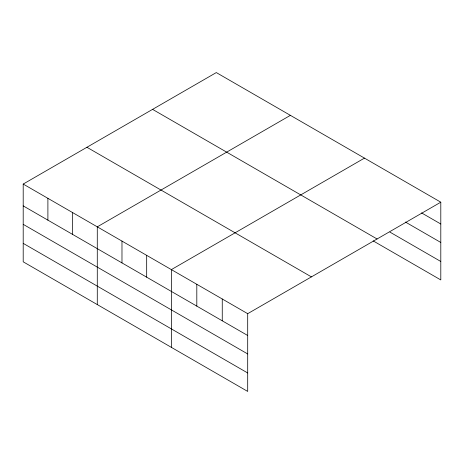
<?xml version="1.0" encoding="UTF-8"?>
<svg xmlns="http://www.w3.org/2000/svg" width="464" height="464" viewBox="0 0 464 464"><rect width="100%" height="100%" fill="white"/><g stroke="black" fill="none" stroke-linecap="round" stroke-linejoin="round"><path stroke-width="0.7" d="M23.2 184.063L247.695 313.676L247.695 391.425L23.2 261.812L23.2 184.063L216.305 72.575L440.8 202.188L440.8 279.937L373.16 240.886M290.389 115.35L97.283 226.838L97.283 304.581M364.472 158.12L171.367 269.607L171.367 347.356M247.695 313.676L440.8 202.188M421.561 212.901L440.8 224.008M405.426 222.041L440.8 242.463M389.917 232.099L440.8 261.481M152.581 109.371L377.075 238.983M86.925 147.274L311.419 276.886M23.2 205.883L247.695 335.495M23.2 224.338L247.695 353.951M23.2 243.356L247.695 372.969M222.256 298.99L222.256 320.81M196.811 284.299L196.811 306.118M146.676 255.351L146.676 277.17M121.98 241.094L121.98 262.914M72.587 212.582L72.587 234.401M47.896 198.319L47.896 220.145"/></g></svg>
